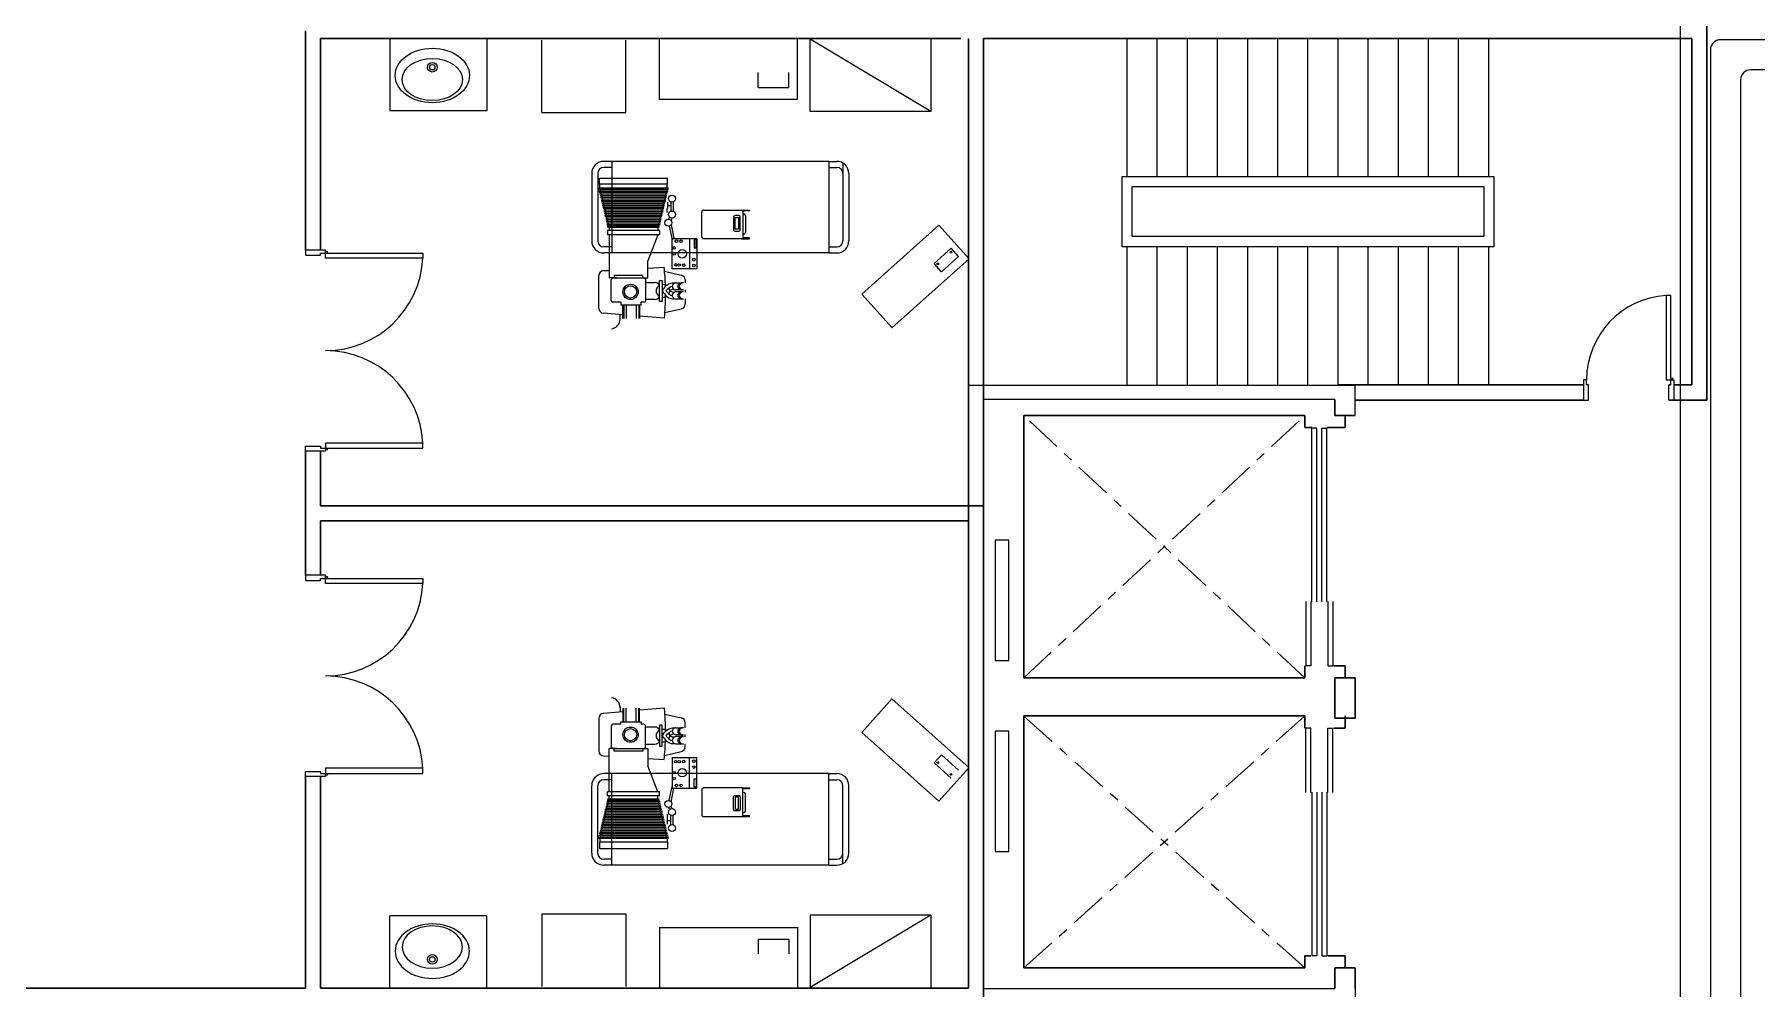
# Model space of a CAD drawing. Extents: x -59 to 582, y -1177 to 100.
# Drawn here: x 427.23 to 444.37, y -40.16 to -30.67 of the extents above; entities that cross this region are included whole.
import ezdxf

# ---------------------------------------------------------------- set-up
doc = ezdxf.new("R2010")
doc.units = 0
doc.header["$LTSCALE"] = 0.15
doc.linetypes.add('CENTERX2', pattern=[4, 2.5, -0.5, 0.5, -0.5])
doc.layers.get('0').update_dxf_attribs({"color": 252})
for name, color, linetype in [('0 sockets', 252, 'Continuous'), ('d1', 252, 'Continuous'), ('grocol', 252, 'Continuous'), ('WINDOW', 252, 'Continuous')]:
    doc.layers.add(name, color=color, linetype=linetype)
for name, color, linetype, lineweight in [('DOOR', 252, 'Continuous', 20), ('elev', 252, 'Continuous', 9), ('FURNITURE-1', 252, 'Continuous', 9), ('sofa', 252, 'Continuous', 9), ('wall', 252, 'Continuous', 30)]:
    doc.layers.add(name, color=color, linetype=linetype, lineweight=lineweight)

# ---------------------------------------------------------------- blocks, each defined once
blk = doc.blocks.new('ELLIPSE')
blk.add_circle((0.5, 0.5), 0.5)
blk = doc.blocks.new('ARCH')
at = {"layer": 'd1', "linetype": 'CENTERX2'}
for p, q in [((39.874, 351.762), (37.075, 354.372)), ((37.075, 351.762), (39.874, 354.372)), ((37.075, 348.877), (39.874, 351.384)), ((39.874, 348.877), (37.075, 351.384))]:
    blk.add_line(p, q, dxfattribs=at)
at = {"layer": 'd1', "ltscale": 0.5}
for p, q in [((39.944, 352.52), (39.944, 354.248)), ((39.994, 354.248), (39.944, 354.248)), ((39.994, 352.52), (39.994, 354.248)), ((40.044, 352.52), (40.044, 354.248)), ((40.044, 354.248), (40.094, 354.248)), ((40.094, 352.52), (40.094, 354.248)), ((39.884, 352.522), (39.884, 351.882)), ((39.934, 352.522), (39.934, 351.882)), ((40.104, 352.522), (40.104, 351.882)), ((40.154, 352.522), (40.154, 351.882)), ((39.934, 351.882), (39.884, 351.882)), ((40.104, 351.882), (40.154, 351.882)), ((39.884, 350.624), (39.884, 351.264)), ((39.934, 351.264), (39.884, 351.264)), ((39.934, 350.624), (39.934, 351.264)), ((40.104, 350.624), (40.104, 351.264)), ((40.104, 351.264), (40.154, 351.264)), ((40.154, 350.624), (40.154, 351.264)), ((39.944, 350.626), (39.944, 348.997)), ((39.994, 350.626), (39.994, 348.997)), ((40.044, 350.626), (40.044, 348.997)), ((40.094, 350.626), (40.094, 348.997)), ((39.994, 348.997), (39.944, 348.997)), ((40.044, 348.997), (40.094, 348.997))]:
    blk.add_line(p, q, dxfattribs=at)
at = {"layer": 'DOOR'}
for points in [[(30.125, 355.987), (30.125, 356.017), (29.925, 356.017), (29.925, 355.967), (30.075, 355.967), (30.075, 355.987)], [(30.125, 355.987), (31.095, 355.987), (31.095, 355.937), (30.125, 355.937)], [(43.518, 354.727), (43.518, 355.567), (43.469, 355.567), (43.469, 354.727)], [(42.678, 354.727), (42.648, 354.727), (42.648, 354.527), (42.698, 354.527), (42.698, 354.677), (42.678, 354.677)], [(43.518, 354.727), (43.548, 354.727), (43.548, 354.527), (43.498, 354.527), (43.498, 354.677), (43.518, 354.677)], [(30.125, 354.047), (30.125, 354.017), (29.925, 354.017), (29.925, 354.067), (30.075, 354.067), (30.075, 354.047)], [(30.125, 354.047), (31.095, 354.047), (31.095, 354.097), (30.125, 354.097)], [(30.125, 352.753), (30.125, 352.783), (29.925, 352.783), (29.925, 352.733), (30.075, 352.733), (30.075, 352.753)], [(30.125, 352.753), (31.095, 352.753), (31.095, 352.703), (30.125, 352.703)], [(30.125, 350.813), (30.125, 350.783), (29.925, 350.783), (29.925, 350.833), (30.075, 350.833), (30.075, 350.813)], [(30.125, 350.813), (31.095, 350.813), (31.095, 350.863), (30.125, 350.863)]]:
    blk.add_lwpolyline(points, close=True, dxfattribs=at)
for centre in [(30.135, 355.997), (43.528, 354.737), (30.135, 354.037), (30.135, 352.763), (30.135, 350.803)]:
    blk.add_circle(centre, 0.01, dxfattribs=at)
for centre, radius, start, end in [((30.125, 355.989), 0.971, 270, 357.0492), ((43.523, 354.724), 0.845, 93.6111, 179.7782), ((30.125, 354.047), 0.971, 2.9508, 90), ((30.125, 352.753), 0.971, 270, 357.0492), ((30.125, 350.811), 0.971, 2.9508, 90)]:
    blk.add_arc(centre, radius, start, end, dxfattribs=at)
at = {"layer": 'elev'}
for p, q in [((38.105, 356.752), (38.105, 358.127)), ((38.105, 356.752), (38.105, 358.127)), ((38.405, 356.752), (38.405, 358.127)), ((38.705, 356.752), (38.705, 358.127)), ((39.005, 356.752), (39.005, 358.127)), ((39.305, 356.752), (39.305, 358.127)), ((39.605, 356.752), (39.605, 358.127)), ((39.905, 356.752), (39.905, 358.127)), ((40.205, 356.752), (40.205, 358.127)), ((40.505, 356.752), (40.505, 358.127)), ((40.805, 356.752), (40.805, 358.127)), ((41.105, 356.752), (41.105, 358.127)), ((41.405, 356.752), (41.405, 358.127)), ((41.705, 356.752), (41.705, 358.127)), ((38.055, 356.752), (41.755, 356.752)), ((38.055, 356.052), (38.055, 356.752)), ((41.755, 356.752), (41.755, 356.052)), ((38.155, 356.652), (41.655, 356.652)), ((38.155, 356.152), (38.155, 356.652)), ((41.655, 356.652), (41.655, 356.152)), ((41.655, 356.152), (38.155, 356.152)), ((41.755, 356.052), (38.055, 356.052)), ((38.105, 354.677), (38.105, 356.052)), ((38.105, 354.677), (38.105, 356.052)), ((38.405, 354.677), (38.405, 356.052)), ((38.705, 354.677), (38.705, 356.052)), ((39.005, 354.677), (39.005, 356.052)), ((39.305, 354.677), (39.305, 356.052)), ((39.605, 354.677), (39.605, 356.052)), ((39.905, 354.677), (39.905, 356.052)), ((40.205, 354.677), (40.205, 356.052)), ((40.505, 354.677), (40.505, 356.052)), ((40.805, 354.677), (40.805, 356.052)), ((41.105, 354.677), (41.105, 356.052)), ((41.405, 354.677), (41.405, 356.052)), ((41.705, 354.677), (41.705, 356.052)), ((36.792, 353.133), (36.792, 351.936)), ((36.928, 353.133), (36.792, 353.133)), ((36.928, 351.936), (36.928, 353.133)), ((36.792, 351.936), (36.928, 351.936)), ((36.792, 351.233), (36.792, 350.036)), ((36.928, 351.233), (36.792, 351.233)), ((36.928, 350.036), (36.928, 351.233)), ((36.792, 350.036), (36.928, 350.036))]:
    blk.add_line(p, q, dxfattribs=at)
at = {"layer": 'FURNITURE-1', "ltscale": 0.5}
for p, q in [((30.764, 358.125), (30.764, 357.405)), ((31.731, 358.125), (31.731, 357.405)), ((33.45, 357.518), (33.45, 358.118)), ((34.822, 357.518), (34.822, 358.118)), ((36.151, 357.398), (34.951, 358.118)), ((34.951, 357.398), (34.951, 358.118)), ((36.151, 358.125), (36.151, 357.398)), ((32.28, 357.386), (32.28, 358.106)), ((33.116, 357.386), (33.116, 358.106)), ((34.433, 357.637), (34.433, 357.784)), ((34.738, 357.637), (34.738, 357.784)), ((34.433, 357.637), (34.738, 357.637)), ((33.45, 357.52), (34.822, 357.52)), ((31.731, 357.405), (30.764, 357.405)), ((32.28, 357.386), (33.116, 357.386)), ((36.151, 357.398), (34.951, 357.398)), ((35.135, 356.901), (32.975, 356.901)), ((35.135, 356.901), (32.975, 356.901)), ((35.135, 356.901), (35.135, 355.99)), ((35.135, 356.901), (35.215, 356.901)), ((35.135, 356.841), (35.215, 356.841)), ((35.275, 356.885), (35.275, 356.11)), ((35.335, 356.781), (35.335, 356.11)), ((35.465, 355.579), (36.232, 356.265)), ((36.532, 355.93), (36.232, 356.265)), ((35.135, 355.99), (32.975, 355.99)), ((35.135, 355.99), (32.975, 355.99)), ((35.135, 356.05), (35.215, 356.05)), ((35.135, 355.99), (35.215, 355.99)), ((35.764, 355.245), (36.531, 355.931)), ((36.353, 356.036), (36.183, 355.884)), ((36.256, 355.802), (36.183, 355.884)), ((36.256, 355.802), (36.426, 355.955)), ((36.426, 355.955), (36.353, 356.036)), ((35.765, 355.244), (35.465, 355.579)), ((35.765, 351.556), (35.465, 351.221)), ((35.764, 351.555), (36.531, 350.869)), ((35.465, 351.221), (36.232, 350.535)), ((36.256, 350.998), (36.183, 350.916)), ((36.353, 350.764), (36.183, 350.916)), ((36.256, 350.998), (36.426, 350.845)), ((35.135, 350.81), (32.975, 350.81)), ((35.135, 350.81), (32.975, 350.81)), ((35.135, 349.899), (35.135, 350.81)), ((35.135, 350.81), (35.215, 350.81)), ((35.135, 350.75), (35.215, 350.75)), ((36.532, 350.87), (36.232, 350.535)), ((35.275, 349.915), (35.275, 350.69)), ((35.335, 350.019), (35.335, 350.69)), ((35.135, 349.899), (32.975, 349.899)), ((35.135, 349.899), (32.975, 349.899)), ((35.135, 349.959), (35.215, 349.959)), ((35.135, 349.899), (35.215, 349.899)), ((31.731, 349.395), (30.764, 349.395)), ((30.764, 348.675), (30.764, 349.395)), ((31.731, 348.675), (31.731, 349.395)), ((32.28, 349.414), (32.28, 348.694)), ((32.28, 349.414), (33.116, 349.414)), ((33.116, 349.414), (33.116, 348.694)), ((36.151, 349.402), (34.951, 348.682)), ((36.151, 349.402), (34.951, 349.402)), ((34.951, 349.402), (34.951, 348.682)), ((36.151, 349.402), (36.151, 348.682)), ((33.45, 349.282), (33.45, 348.682)), ((33.45, 349.28), (34.822, 349.28)), ((34.822, 349.282), (34.822, 348.682)), ((34.433, 349.163), (34.433, 349.016)), ((34.433, 349.163), (34.738, 349.163)), ((34.738, 349.163), (34.738, 349.016))]:
    blk.add_line(p, q, dxfattribs=at)
for centre in [(36.22, 355.881), (36.351, 355.998), (36.22, 350.919), (36.351, 350.802)]:
    blk.add_circle(centre, 0.00846, dxfattribs=at)
for centre, radius, start, end in [((35.215, 356.781), 0.12, 0, 90), ((35.215, 356.781), 0.06, 0, 90), ((35.215, 356.11), 0.12, 270, 0), ((35.215, 356.11), 0.06, 270, 0), ((35.215, 350.69), 0.12, 0, 90), ((35.215, 350.69), 0.06, 0, 90), ((35.215, 350.019), 0.06, 270, 0), ((35.215, 350.019), 0.12, 270, 0)]:
    blk.add_arc(centre, radius, start, end, dxfattribs=at)
at = {"layer": 'grocol', "ltscale": 0.5}
for p, q in [((40.374, 354.673), (36.53, 354.673)), ((40.174, 354.532), (36.675, 354.532)), ((40.374, 354.532), (40.374, 354.673)), ((36.675, 348.673), (40.174, 348.673)), ((40.374, 348.673), (40.374, 348.532))]:
    blk.add_line(p, q, dxfattribs=at)
at = {"layer": 'sofa'}
for p, q in [((32.775, 356.781), (32.775, 356.11)), ((32.775, 356.781), (32.775, 356.11)), ((32.835, 356.781), (32.835, 356.11)), ((32.835, 356.781), (32.835, 356.11)), ((32.975, 356.901), (32.895, 356.901)), ((32.975, 356.901), (32.895, 356.901)), ((32.975, 356.841), (32.895, 356.841)), ((32.975, 356.841), (32.895, 356.841)), ((32.975, 356.901), (32.975, 355.99)), ((32.975, 356.901), (32.975, 355.99)), ((33.541, 356.634), (32.84, 356.634)), ((33.541, 356.634), (32.84, 356.634)), ((33.538, 356.622), (32.842, 356.622)), ((33.538, 356.622), (32.842, 356.622)), ((33.535, 356.606), (32.846, 356.606)), ((33.535, 356.606), (32.846, 356.606)), ((33.531, 356.59), (32.85, 356.59)), ((33.531, 356.59), (32.85, 356.59)), ((32.852, 356.673), (32.852, 356.735)), ((32.852, 356.673), (32.852, 356.735)), ((32.852, 356.735), (33.529, 356.735)), ((32.852, 356.735), (33.529, 356.735)), ((33.529, 356.673), (32.852, 356.673)), ((33.529, 356.673), (32.852, 356.673)), ((33.527, 356.574), (32.854, 356.574)), ((33.527, 356.574), (32.854, 356.574)), ((32.855, 356.634), (32.855, 356.673)), ((32.855, 356.634), (32.855, 356.673)), ((32.855, 356.634), (32.947, 356.248)), ((32.855, 356.634), (32.947, 356.248)), ((33.526, 356.634), (33.434, 356.248)), ((33.526, 356.634), (33.434, 356.248)), ((33.526, 356.634), (33.526, 356.673)), ((33.529, 356.673), (33.529, 356.735)), ((33.529, 356.673), (33.529, 356.735)), ((33.523, 356.558), (32.858, 356.558)), ((33.523, 356.558), (32.858, 356.558)), ((33.519, 356.542), (32.861, 356.542)), ((33.519, 356.542), (32.861, 356.542)), ((33.516, 356.526), (32.865, 356.526)), ((33.516, 356.526), (32.865, 356.526)), ((33.512, 356.51), (32.869, 356.51)), ((33.512, 356.51), (32.869, 356.51)), ((33.508, 356.495), (32.873, 356.495)), ((33.508, 356.495), (32.873, 356.495)), ((33.504, 356.479), (32.877, 356.479)), ((33.504, 356.479), (32.877, 356.479)), ((33.5, 356.463), (32.88, 356.463)), ((33.5, 356.463), (32.88, 356.463)), ((33.497, 356.447), (32.884, 356.447)), ((33.497, 356.447), (32.884, 356.447)), ((33.493, 356.431), (32.888, 356.431)), ((33.493, 356.431), (32.888, 356.431)), ((33.489, 356.415), (32.892, 356.415)), ((33.489, 356.415), (32.892, 356.415)), ((33.485, 356.399), (32.896, 356.399)), ((33.485, 356.399), (32.896, 356.399)), ((33.526, 356.393), (33.526, 356.432)), ((33.526, 356.393), (33.526, 356.432)), ((33.529, 356.494), (33.529, 356.432)), ((33.529, 356.494), (33.529, 356.432)), ((33.562, 356.46), (33.529, 356.46)), ((33.562, 356.46), (33.529, 356.46)), ((33.562, 356.496), (33.562, 356.407)), ((33.562, 356.496), (33.562, 356.407)), ((33.585, 356.496), (33.585, 356.407)), ((33.585, 356.496), (33.585, 356.407)), ((33.87, 356.153), (33.87, 356.397)), ((33.87, 356.153), (33.87, 356.397)), ((33.89, 356.417), (34.278, 356.417)), ((33.89, 356.417), (34.278, 356.417)), ((34.268, 356.417), (34.347, 356.417)), ((34.268, 356.417), (34.347, 356.417)), ((34.278, 356.417), (34.278, 356.14)), ((34.278, 356.417), (34.278, 356.14)), ((34.347, 356.41), (34.278, 356.41)), ((34.347, 356.41), (34.278, 356.41)), ((34.347, 356.417), (34.347, 356.41)), ((34.347, 356.417), (34.347, 356.41)), ((33.481, 356.383), (32.899, 356.383)), ((33.481, 356.383), (32.899, 356.383)), ((33.478, 356.367), (32.903, 356.367)), ((33.478, 356.367), (32.903, 356.367)), ((33.474, 356.351), (32.907, 356.351)), ((33.474, 356.351), (32.907, 356.351)), ((33.47, 356.335), (32.911, 356.335)), ((33.47, 356.335), (32.911, 356.335)), ((33.466, 356.319), (32.915, 356.319)), ((33.466, 356.319), (32.915, 356.319)), ((33.462, 356.303), (32.918, 356.303)), ((33.462, 356.303), (32.918, 356.303)), ((33.459, 356.287), (32.922, 356.287)), ((33.459, 356.287), (32.922, 356.287)), ((33.455, 356.271), (32.926, 356.271)), ((33.455, 356.271), (32.926, 356.271)), ((33.451, 356.256), (32.93, 356.256)), ((33.451, 356.256), (32.93, 356.256)), ((33.448, 356.244), (32.932, 356.244)), ((32.948, 356.244), (32.948, 356.212)), ((33.433, 356.244), (33.433, 356.212)), ((33.549, 356.348), (33.538, 356.324)), ((33.546, 356.255), (33.575, 356.119)), ((33.566, 356.269), (33.594, 356.133)), ((33.566, 356.269), (33.594, 356.133)), ((33.576, 356.337), (33.567, 356.317)), ((34.187, 356.346), (34.187, 356.221)), ((34.187, 356.346), (34.187, 356.221)), ((34.239, 356.361), (34.202, 356.361)), ((34.239, 356.361), (34.202, 356.361)), ((34.204, 356.343), (34.236, 356.343)), ((34.204, 356.225), (34.204, 356.343)), ((34.204, 356.343), (34.236, 356.343)), ((34.204, 356.225), (34.204, 356.343)), ((34.236, 356.225), (34.204, 356.225)), ((34.236, 356.225), (34.204, 356.225)), ((34.236, 356.343), (34.236, 356.225)), ((34.236, 356.343), (34.236, 356.225)), ((34.254, 356.221), (34.254, 356.346)), ((34.254, 356.221), (34.254, 356.346)), ((34.278, 356.378), (34.29, 356.378)), ((34.278, 356.378), (34.29, 356.378)), ((34.305, 356.363), (34.305, 356.192)), ((34.305, 356.363), (34.305, 356.192)), ((32.932, 356.212), (32.932, 356.171)), ((33.449, 356.212), (32.932, 356.212)), ((33.449, 356.171), (32.932, 356.171)), ((32.948, 356.171), (32.948, 355.741)), ((33.433, 356.171), (33.333, 355.913)), ((33.449, 356.212), (33.449, 356.171)), ((33.575, 355.832), (33.575, 356.133)), ((33.575, 356.133), (33.823, 356.133)), ((33.575, 356.133), (33.823, 356.133)), ((33.748, 356.133), (33.748, 355.832)), ((33.748, 356.133), (33.748, 355.832)), ((33.816, 356.123), (33.794, 356.123)), ((33.794, 356.123), (33.794, 356.041)), ((33.816, 356.123), (33.794, 356.123)), ((33.794, 356.123), (33.794, 356.041)), ((33.816, 356.041), (33.816, 356.123)), ((33.816, 356.041), (33.816, 356.123)), ((33.823, 356.133), (33.823, 355.832)), ((33.823, 356.133), (33.823, 355.832)), ((34.278, 356.132), (33.89, 356.132)), ((34.278, 356.132), (33.89, 356.132)), ((34.202, 356.206), (34.239, 356.206)), ((34.202, 356.206), (34.239, 356.206)), ((34.268, 356.132), (34.347, 356.132)), ((34.268, 356.132), (34.347, 356.132)), ((34.29, 356.177), (34.278, 356.177)), ((34.29, 356.177), (34.278, 356.177)), ((34.347, 356.14), (34.278, 356.14)), ((34.347, 356.14), (34.278, 356.14)), ((34.278, 356.132), (34.278, 356.132)), ((34.278, 356.132), (34.278, 356.132)), ((34.347, 356.132), (34.347, 356.14)), ((34.347, 356.132), (34.347, 356.14)), ((32.975, 356.05), (32.895, 356.05)), ((32.975, 355.99), (32.895, 355.99)), ((33.333, 355.741), (33.333, 355.913)), ((33.794, 356.041), (33.816, 356.041)), ((33.794, 356.041), (33.816, 356.041)), ((32.846, 355.44), (32.846, 355.764)), ((32.893, 355.814), (32.948, 355.817)), ((33.021, 355.741), (32.948, 355.741)), ((32.97, 355.514), (32.97, 355.726)), ((32.985, 355.741), (33.295, 355.741)), ((33.285, 355.766), (32.999, 355.766)), ((32.999, 355.766), (32.999, 355.741)), ((33.26, 355.741), (33.333, 355.741)), ((33.285, 355.741), (33.285, 355.766)), ((33.31, 355.726), (33.31, 355.514)), ((33.333, 355.839), (33.496, 355.848)), ((33.451, 355.717), (33.476, 355.717)), ((33.451, 355.508), (33.451, 355.717)), ((33.476, 355.717), (33.476, 355.508)), ((33.5, 355.808), (33.667, 355.77)), ((33.5, 355.808), (33.667, 355.77)), ((33.823, 355.832), (33.575, 355.832)), ((33.823, 355.832), (33.575, 355.832)), ((33.706, 355.721), (33.706, 355.692)), ((33.706, 355.721), (33.706, 355.692)), ((33.31, 355.696), (33.404, 355.696)), ((33.612, 355.692), (33.677, 355.692)), ((33.612, 355.692), (33.677, 355.692)), ((33.682, 355.622), (33.612, 355.622)), ((33.682, 355.622), (33.612, 355.622)), ((33.682, 355.604), (33.612, 355.604)), ((33.682, 355.604), (33.612, 355.604)), ((33.706, 355.623), (33.706, 355.601)), ((33.706, 355.623), (33.706, 355.601)), ((33.086, 355.374), (32.892, 355.39)), ((33.066, 355.499), (32.985, 355.499)), ((33.059, 355.321), (33.059, 355.376)), ((33.066, 355.499), (33.066, 355.473)), ((33.066, 355.473), (33.268, 355.473)), ((33.086, 355.339), (33.086, 355.473)), ((33.094, 355.473), (33.094, 355.339)), ((33.119, 355.473), (33.119, 355.339)), ((33.218, 355.473), (33.218, 355.339)), ((33.243, 355.473), (33.243, 355.339)), ((33.252, 355.473), (33.252, 355.339)), ((33.295, 355.499), (33.268, 355.499)), ((33.268, 355.473), (33.268, 355.499)), ((33.404, 355.527), (33.31, 355.527)), ((33.476, 355.508), (33.451, 355.508)), ((33.504, 355.397), (33.667, 355.434)), ((33.504, 355.397), (33.667, 355.434)), ((33.612, 355.533), (33.677, 355.533)), ((33.612, 355.533), (33.677, 355.533)), ((33.706, 355.535), (33.706, 355.483)), ((33.706, 355.535), (33.706, 355.483)), ((33.499, 355.34), (33.252, 355.36)), ((33.086, 351.426), (32.892, 351.41)), ((33.059, 351.479), (33.059, 351.424)), ((33.086, 351.461), (33.086, 351.327)), ((33.094, 351.327), (33.094, 351.461)), ((33.119, 351.327), (33.119, 351.461)), ((33.218, 351.327), (33.218, 351.461)), ((33.243, 351.327), (33.243, 351.461)), ((33.252, 351.327), (33.252, 351.461)), ((33.499, 351.46), (33.252, 351.44)), ((32.846, 351.36), (32.846, 351.036)), ((32.97, 351.286), (32.97, 351.074)), ((33.066, 351.301), (32.985, 351.301)), ((33.066, 351.301), (33.066, 351.327)), ((33.066, 351.327), (33.268, 351.327)), ((33.268, 351.327), (33.268, 351.301)), ((33.295, 351.301), (33.268, 351.301)), ((33.31, 351.074), (33.31, 351.286)), ((33.404, 351.273), (33.31, 351.273)), ((33.476, 351.292), (33.451, 351.292)), ((33.451, 351.292), (33.451, 351.083)), ((33.476, 351.083), (33.476, 351.292)), ((33.504, 351.403), (33.667, 351.366)), ((33.504, 351.403), (33.667, 351.366)), ((33.612, 351.267), (33.677, 351.267)), ((33.612, 351.267), (33.677, 351.267)), ((33.706, 351.265), (33.706, 351.317)), ((33.706, 351.265), (33.706, 351.317)), ((33.31, 351.104), (33.404, 351.104)), ((33.451, 351.083), (33.476, 351.083)), ((33.682, 351.196), (33.612, 351.196)), ((33.682, 351.196), (33.612, 351.196)), ((33.682, 351.178), (33.612, 351.178)), ((33.682, 351.178), (33.612, 351.178)), ((33.612, 351.108), (33.677, 351.108)), ((33.612, 351.108), (33.677, 351.108)), ((33.706, 351.177), (33.706, 351.199)), ((33.706, 351.177), (33.706, 351.199)), ((33.706, 351.079), (33.706, 351.108)), ((33.706, 351.079), (33.706, 351.108)), ((32.893, 350.986), (32.948, 350.983)), ((32.948, 350.629), (32.948, 351.059)), ((33.021, 351.059), (32.948, 351.059)), ((32.985, 351.059), (33.295, 351.059)), ((32.999, 351.034), (32.999, 351.059)), ((33.285, 351.034), (32.999, 351.034)), ((33.26, 351.059), (33.333, 351.059)), ((33.285, 351.059), (33.285, 351.034)), ((33.333, 351.059), (33.333, 350.887)), ((33.333, 350.961), (33.496, 350.952)), ((33.5, 350.992), (33.667, 351.03)), ((33.5, 350.992), (33.667, 351.03)), ((33.823, 350.968), (33.575, 350.968)), ((33.823, 350.968), (33.575, 350.968)), ((33.575, 350.968), (33.575, 350.667)), ((33.748, 350.667), (33.748, 350.968)), ((33.748, 350.667), (33.748, 350.968)), ((33.823, 350.667), (33.823, 350.968)), ((33.823, 350.667), (33.823, 350.968)), ((32.975, 350.81), (32.895, 350.81)), ((32.975, 350.75), (32.895, 350.75)), ((32.975, 349.899), (32.975, 350.81)), ((32.975, 349.899), (32.975, 350.81)), ((33.433, 350.629), (33.333, 350.887)), ((33.794, 350.677), (33.794, 350.759)), ((33.794, 350.759), (33.816, 350.759)), ((33.794, 350.677), (33.794, 350.759)), ((33.794, 350.759), (33.816, 350.759)), ((33.816, 350.759), (33.816, 350.677)), ((33.816, 350.759), (33.816, 350.677)), ((32.775, 350.019), (32.775, 350.69)), ((32.775, 350.019), (32.775, 350.69)), ((32.835, 350.019), (32.835, 350.69)), ((32.835, 350.019), (32.835, 350.69)), ((33.449, 350.629), (32.932, 350.629)), ((32.932, 350.588), (32.932, 350.629)), ((33.449, 350.588), (32.932, 350.588)), ((32.948, 350.556), (32.948, 350.588)), ((33.433, 350.556), (33.433, 350.588)), ((33.449, 350.588), (33.449, 350.629)), ((33.546, 350.545), (33.575, 350.681)), ((33.566, 350.531), (33.594, 350.667)), ((33.566, 350.531), (33.594, 350.667)), ((33.575, 350.667), (33.823, 350.667)), ((33.575, 350.667), (33.823, 350.667)), ((33.816, 350.677), (33.794, 350.677)), ((33.816, 350.677), (33.794, 350.677)), ((33.87, 350.647), (33.87, 350.403)), ((33.87, 350.647), (33.87, 350.403)), ((34.278, 350.668), (33.89, 350.668)), ((34.278, 350.668), (33.89, 350.668)), ((34.187, 350.454), (34.187, 350.579)), ((34.187, 350.454), (34.187, 350.579)), ((34.202, 350.594), (34.239, 350.594)), ((34.202, 350.594), (34.239, 350.594)), ((34.236, 350.575), (34.204, 350.575)), ((34.204, 350.575), (34.204, 350.457)), ((34.236, 350.575), (34.204, 350.575)), ((34.204, 350.575), (34.204, 350.457)), ((34.236, 350.457), (34.236, 350.575)), ((34.236, 350.457), (34.236, 350.575)), ((34.254, 350.579), (34.254, 350.454)), ((34.254, 350.579), (34.254, 350.454)), ((34.268, 350.668), (34.347, 350.668)), ((34.268, 350.668), (34.347, 350.668)), ((34.278, 350.668), (34.278, 350.668)), ((34.278, 350.668), (34.278, 350.668)), ((34.278, 350.383), (34.278, 350.66)), ((34.278, 350.383), (34.278, 350.66)), ((34.347, 350.66), (34.278, 350.66)), ((34.347, 350.66), (34.278, 350.66)), ((34.29, 350.623), (34.278, 350.623)), ((34.29, 350.623), (34.278, 350.623)), ((34.305, 350.437), (34.305, 350.608)), ((34.305, 350.437), (34.305, 350.608)), ((34.347, 350.668), (34.347, 350.66)), ((34.347, 350.668), (34.347, 350.66)), ((32.855, 350.166), (32.947, 350.552)), ((32.855, 350.166), (32.947, 350.552)), ((33.485, 350.401), (32.896, 350.401)), ((33.485, 350.401), (32.896, 350.401)), ((33.481, 350.417), (32.899, 350.417)), ((33.481, 350.417), (32.899, 350.417)), ((33.478, 350.433), (32.903, 350.433)), ((33.478, 350.433), (32.903, 350.433)), ((33.474, 350.449), (32.907, 350.449)), ((33.474, 350.449), (32.907, 350.449)), ((33.47, 350.465), (32.911, 350.465)), ((33.47, 350.465), (32.911, 350.465)), ((33.466, 350.481), (32.915, 350.481)), ((33.466, 350.481), (32.915, 350.481)), ((33.462, 350.497), (32.918, 350.497)), ((33.462, 350.497), (32.918, 350.497)), ((33.459, 350.513), (32.922, 350.513)), ((33.459, 350.513), (32.922, 350.513)), ((33.455, 350.529), (32.926, 350.529)), ((33.455, 350.529), (32.926, 350.529)), ((33.451, 350.544), (32.93, 350.544)), ((33.451, 350.544), (32.93, 350.544)), ((33.448, 350.556), (32.932, 350.556)), ((33.526, 350.166), (33.434, 350.552)), ((33.526, 350.166), (33.434, 350.552)), ((33.526, 350.407), (33.526, 350.368)), ((33.526, 350.407), (33.526, 350.368)), ((33.549, 350.452), (33.538, 350.476)), ((33.576, 350.463), (33.567, 350.483)), ((34.239, 350.439), (34.202, 350.439)), ((34.239, 350.439), (34.202, 350.439)), ((34.204, 350.457), (34.236, 350.457)), ((34.204, 350.457), (34.236, 350.457)), ((34.278, 350.422), (34.29, 350.422)), ((34.278, 350.422), (34.29, 350.422)), ((33.527, 350.226), (32.854, 350.226)), ((33.527, 350.226), (32.854, 350.226)), ((33.523, 350.242), (32.858, 350.242)), ((33.523, 350.242), (32.858, 350.242)), ((33.519, 350.258), (32.861, 350.258)), ((33.519, 350.258), (32.861, 350.258)), ((33.516, 350.274), (32.865, 350.274)), ((33.516, 350.274), (32.865, 350.274)), ((33.512, 350.29), (32.869, 350.29)), ((33.512, 350.29), (32.869, 350.29)), ((33.508, 350.305), (32.873, 350.305)), ((33.508, 350.305), (32.873, 350.305)), ((33.504, 350.321), (32.877, 350.321)), ((33.504, 350.321), (32.877, 350.321)), ((33.5, 350.337), (32.88, 350.337)), ((33.5, 350.337), (32.88, 350.337)), ((33.497, 350.353), (32.884, 350.353)), ((33.497, 350.353), (32.884, 350.353)), ((33.493, 350.369), (32.888, 350.369)), ((33.493, 350.369), (32.888, 350.369)), ((33.489, 350.385), (32.892, 350.385)), ((33.489, 350.385), (32.892, 350.385)), ((33.529, 350.306), (33.529, 350.368)), ((33.529, 350.306), (33.529, 350.368)), ((33.562, 350.34), (33.529, 350.34)), ((33.562, 350.34), (33.529, 350.34)), ((33.562, 350.304), (33.562, 350.393)), ((33.562, 350.304), (33.562, 350.393)), ((33.585, 350.304), (33.585, 350.393)), ((33.585, 350.304), (33.585, 350.393)), ((33.89, 350.383), (34.278, 350.383)), ((33.89, 350.383), (34.278, 350.383)), ((34.268, 350.383), (34.347, 350.383)), ((34.268, 350.383), (34.347, 350.383)), ((34.347, 350.39), (34.278, 350.39)), ((34.347, 350.39), (34.278, 350.39)), ((34.347, 350.383), (34.347, 350.39)), ((34.347, 350.383), (34.347, 350.39)), ((33.541, 350.166), (32.84, 350.166)), ((33.541, 350.166), (32.84, 350.166)), ((33.538, 350.178), (32.842, 350.178)), ((33.538, 350.178), (32.842, 350.178)), ((33.535, 350.194), (32.846, 350.194)), ((33.535, 350.194), (32.846, 350.194)), ((33.531, 350.21), (32.85, 350.21)), ((33.531, 350.21), (32.85, 350.21)), ((32.852, 350.127), (32.852, 350.065)), ((33.529, 350.127), (32.852, 350.127)), ((32.852, 350.127), (32.852, 350.065)), ((33.529, 350.127), (32.852, 350.127)), ((32.852, 350.065), (33.529, 350.065)), ((32.852, 350.065), (33.529, 350.065)), ((32.855, 350.166), (32.855, 350.127)), ((32.855, 350.166), (32.855, 350.127)), ((33.526, 350.166), (33.526, 350.127)), ((33.526, 350.166), (33.526, 350.127)), ((33.529, 350.127), (33.529, 350.065)), ((32.975, 349.959), (32.895, 349.959)), ((32.975, 349.959), (32.895, 349.959)), ((32.975, 349.899), (32.895, 349.899)), ((32.975, 349.899), (32.895, 349.899))]:
    blk.add_line(p, q, dxfattribs=at)
for centre, radius in [((31.188, 357.838), 0.048), ((31.188, 357.838), 0.027), ((33.574, 356.531), 0.0349), ((33.574, 356.531), 0.0349), ((33.574, 356.372), 0.0349), ((33.574, 356.372), 0.0349), ((33.537, 356.291), 0.0349), ((33.619, 356.107), 0.0125), ((33.619, 356.107), 0.0125), ((33.664, 356.107), 0.0125), ((33.664, 356.107), 0.0125), ((33.595, 356.04), 0.0125), ((33.595, 356.04), 0.0125), ((33.597, 355.98), 0.0125), ((33.597, 355.98), 0.0125), ((33.611, 355.871), 0.0125), ((33.611, 355.871), 0.0125), ((33.676, 355.981), 0.0418), ((33.676, 355.981), 0.0418), ((33.646, 355.87), 0.0125), ((33.646, 355.87), 0.0125), ((33.793, 355.924), 0.0134), ((33.793, 355.924), 0.0134), ((33.691, 355.869), 0.0125), ((33.691, 355.869), 0.0125), ((33.793, 355.866), 0.0134), ((33.793, 355.866), 0.0134), ((33.162, 355.602), 0.0758), ((33.162, 355.602), 0.0607), ((33.162, 351.198), 0.0758), ((33.162, 351.198), 0.0607), ((33.611, 350.929), 0.0125), ((33.611, 350.929), 0.0125), ((33.646, 350.93), 0.0125), ((33.646, 350.93), 0.0125), ((33.691, 350.931), 0.0125), ((33.691, 350.931), 0.0125), ((33.793, 350.934), 0.0134), ((33.793, 350.934), 0.0134), ((33.595, 350.76), 0.0125), ((33.595, 350.76), 0.0125), ((33.597, 350.82), 0.0125), ((33.597, 350.82), 0.0125), ((33.676, 350.819), 0.0418), ((33.676, 350.819), 0.0418), ((33.793, 350.876), 0.0134), ((33.793, 350.876), 0.0134), ((33.619, 350.693), 0.0125), ((33.619, 350.693), 0.0125), ((33.664, 350.693), 0.0125), ((33.664, 350.693), 0.0125), ((33.537, 350.509), 0.0349), ((33.574, 350.428), 0.0349), ((33.574, 350.428), 0.0349), ((33.574, 350.269), 0.0349), ((33.574, 350.269), 0.0349), ((31.188, 348.962), 0.048), ((31.188, 348.962), 0.027)]:
    blk.add_circle(centre, radius, dxfattribs=at)
for centre, radius, start, end in [((32.895, 356.781), 0.12, 90, 180), ((32.895, 356.781), 0.12, 90, 180), ((32.895, 356.781), 0.06, 90, 180), ((32.895, 356.781), 0.06, 90, 180), ((33.89, 356.397), 0.0201, 90, 180), ((33.89, 356.397), 0.0201, 90, 180), ((34.202, 356.346), 0.0151, 90, 180), ((34.202, 356.346), 0.0151, 90, 180), ((34.239, 356.346), 0.0151, 0, 90), ((34.239, 356.346), 0.0151, 0, 90), ((34.29, 356.363), 0.0151, 360, 90), ((34.29, 356.363), 0.0151, 360, 90), ((32.895, 356.11), 0.12, 180, 270), ((32.895, 356.11), 0.06, 180, 270), ((33.89, 356.153), 0.0201, 180, 270), ((33.89, 356.153), 0.0201, 180, 270), ((34.202, 356.221), 0.0151, 180, 270), ((34.202, 356.221), 0.0151, 180, 270), ((34.239, 356.221), 0.0151, 270, 360), ((34.239, 356.221), 0.0151, 270, 360), ((34.29, 356.192), 0.0151, 270, 0), ((34.29, 356.192), 0.0151, 270, 0), ((32.896, 355.764), 0.0502, 93.1667, 180), ((32.985, 355.726), 0.0151, 90, 180), ((33.295, 355.726), 0.0151, 360, 90), ((31.203, 355.58), 2.308, 1.8706, 6.6601), ((33.656, 355.721), 0.0502, 0, 77.1147), ((33.656, 355.721), 0.0502, 0, 77.1147), ((33.404, 355.646), 0.0502, 24.384, 90), ((33.404, 355.577), 0.0502, 270, 336.3245), ((33.477, 355.612), 0.0613, 115.3697, 244.6303), ((33.489, 355.612), 0.0628, 59.6987, 102.6956), ((33.489, 355.612), 0.0628, 257.3044, 302.0748), ((31.203, 355.58), 2.308, 354.0238, 359.7267), ((33.489, 355.612), 0.0628, 331.3435, 30.3854), ((33.612, 355.658), 0.0348, 89.7532, 270.2468), ((33.612, 355.658), 0.0348, 89.7532, 270.2468), ((33.612, 355.568), 0.0348, 89.7532, 270.2468), ((33.612, 355.568), 0.0348, 89.7532, 270.2468), ((33.667, 355.658), 0.0348, 79.7064, 280.2936), ((33.667, 355.658), 0.0348, 79.7064, 280.2936), ((33.667, 355.568), 0.0348, 79.7064, 280.2936), ((33.667, 355.568), 0.0348, 79.7064, 280.2936), ((33.682, 355.658), 0.0348, 79.7064, 280.2936), ((33.682, 355.658), 0.0348, 79.7064, 280.2936), ((33.682, 355.568), 0.0348, 79.7064, 280.2936), ((33.682, 355.568), 0.0348, 79.7064, 280.2936), ((32.896, 355.44), 0.0502, 180, 265.256), ((32.985, 355.514), 0.0151, 180, 270), ((33.295, 355.514), 0.0151, 270, 0), ((33.656, 355.483), 0.0502, 282.8853, 0), ((33.656, 355.483), 0.0502, 282.8853, 0), ((32.958, 355.335), 0.1, 277.1202, 360), ((32.958, 351.465), 0.1, 0, 82.8798), ((31.203, 351.22), 2.308, 0.2733, 5.9762), ((32.896, 351.36), 0.0502, 94.744, 180), ((32.985, 351.286), 0.0151, 90, 180), ((33.295, 351.286), 0.0151, 360, 90), ((33.404, 351.223), 0.0502, 23.6755, 90), ((33.612, 351.232), 0.0348, 89.7532, 270.2468), ((33.612, 351.232), 0.0348, 89.7532, 270.2468), ((33.667, 351.232), 0.0348, 79.7064, 280.2936), ((33.667, 351.232), 0.0348, 79.7064, 280.2936), ((33.682, 351.232), 0.0348, 79.7064, 280.2936), ((33.682, 351.232), 0.0348, 79.7064, 280.2936), ((33.656, 351.317), 0.0502, 0, 77.1147), ((33.656, 351.317), 0.0502, 0, 77.1147), ((33.404, 351.154), 0.0502, 270, 335.616), ((33.477, 351.188), 0.0613, 115.3697, 244.6303), ((33.489, 351.188), 0.0628, 57.9252, 102.6956), ((33.489, 351.188), 0.0628, 257.3044, 300.3013), ((31.203, 351.22), 2.308, 353.3399, 358.1294), ((33.489, 351.188), 0.0628, 329.6146, 28.6565), ((33.612, 351.142), 0.0348, 89.7532, 270.2468), ((33.612, 351.142), 0.0348, 89.7532, 270.2468), ((33.667, 351.142), 0.0348, 79.7064, 280.2936), ((33.667, 351.142), 0.0348, 79.7064, 280.2936), ((33.682, 351.142), 0.0348, 79.7064, 280.2936), ((33.682, 351.142), 0.0348, 79.7064, 280.2936), ((32.896, 351.036), 0.0502, 180, 266.8333), ((32.985, 351.074), 0.0151, 180, 270), ((33.295, 351.074), 0.0151, 270, 0), ((33.656, 351.079), 0.0502, 282.8853, 0), ((33.656, 351.079), 0.0502, 282.8853, 0), ((32.895, 350.69), 0.12, 90, 180), ((32.895, 350.69), 0.06, 90, 180), ((33.89, 350.647), 0.0201, 90, 180), ((33.89, 350.647), 0.0201, 90, 180), ((34.202, 350.579), 0.0151, 90, 180), ((34.202, 350.579), 0.0151, 90, 180), ((34.239, 350.579), 0.0151, 0, 90), ((34.239, 350.579), 0.0151, 0, 90), ((34.29, 350.608), 0.0151, 360, 90), ((34.29, 350.608), 0.0151, 360, 90), ((33.89, 350.403), 0.0201, 180, 270), ((33.89, 350.403), 0.0201, 180, 270), ((34.202, 350.454), 0.0151, 180, 270), ((34.202, 350.454), 0.0151, 180, 270), ((34.239, 350.454), 0.0151, 270, 360), ((34.239, 350.454), 0.0151, 270, 360), ((34.29, 350.437), 0.0151, 270, 0), ((34.29, 350.437), 0.0151, 270, 0), ((32.895, 350.019), 0.12, 180, 270), ((32.895, 350.019), 0.12, 180, 270), ((32.895, 350.019), 0.06, 180, 270), ((32.895, 350.019), 0.06, 180, 270)]:
    blk.add_arc(centre, radius, start, end, dxfattribs=at)
for points, knots in [([(33.48, 355.613), (33.48, 355.619), (33.512, 355.662), (33.55, 355.695), (33.592, 355.691), (33.599, 355.69)], [0.0199837, 0.0199837, 0.0199837, 0.0199837, 0.0586044, 0.2738561, 0.3130564, 0.3130564, 0.3130564, 0.3130564]), ([(33.48, 355.613), (33.48, 355.619), (33.512, 355.662), (33.55, 355.695), (33.592, 355.691), (33.599, 355.69)], [0.0199837, 0.0199837, 0.0199837, 0.0199837, 0.0586044, 0.2738561, 0.3130564, 0.3130564, 0.3130564, 0.3130564]), ([(33.48, 355.613), (33.48, 355.607), (33.512, 355.564), (33.55, 355.531), (33.592, 355.535), (33.599, 355.536)], [0.0199837, 0.0199837, 0.0199837, 0.0199837, 0.0586044, 0.2738561, 0.3130564, 0.3130564, 0.3130564, 0.3130564]), ([(33.48, 355.613), (33.48, 355.607), (33.512, 355.564), (33.55, 355.531), (33.592, 355.535), (33.599, 355.536)], [0.0199837, 0.0199837, 0.0199837, 0.0199837, 0.0586044, 0.2738561, 0.3130564, 0.3130564, 0.3130564, 0.3130564]), ([(33.516, 355.613), (33.517, 355.617), (33.541, 355.642), (33.559, 355.659), (33.577, 355.661)], [0.0271868, 0.0271868, 0.0271868, 0.0271868, 0.0586044, 0.18639, 0.18639, 0.18639, 0.18639]), ([(33.516, 355.613), (33.517, 355.608), (33.541, 355.584), (33.559, 355.567), (33.577, 355.565)], [0.0271868, 0.0271868, 0.0271868, 0.0271868, 0.0586044, 0.18639, 0.18639, 0.18639, 0.18639]), ([(33.592, 355.628), (33.584, 355.627), (33.569, 355.625), (33.557, 355.617), (33.551, 355.613)], [0, 0, 0, 0, 0.04822204, 0.08732286, 0.08732286, 0.08732286, 0.08732286]), ([(33.592, 355.628), (33.584, 355.627), (33.569, 355.625), (33.557, 355.617), (33.551, 355.613)], [0, 0, 0, 0, 0.04822204, 0.08732286, 0.08732286, 0.08732286, 0.08732286]), ([(33.592, 355.597), (33.584, 355.599), (33.569, 355.601), (33.557, 355.609), (33.551, 355.613)], [0, 0, 0, 0, 0.04822204, 0.08732286, 0.08732286, 0.08732286, 0.08732286]), ([(33.592, 355.597), (33.584, 355.599), (33.569, 355.601), (33.557, 355.609), (33.551, 355.613)], [0, 0, 0, 0, 0.04822204, 0.08732286, 0.08732286, 0.08732286, 0.08732286]), ([(33.48, 351.187), (33.48, 351.193), (33.512, 351.236), (33.55, 351.269), (33.592, 351.265), (33.599, 351.264)], [0.0199837, 0.0199837, 0.0199837, 0.0199837, 0.0586044, 0.2738561, 0.3130564, 0.3130564, 0.3130564, 0.3130564]), ([(33.48, 351.187), (33.48, 351.193), (33.512, 351.236), (33.55, 351.269), (33.592, 351.265), (33.599, 351.264)], [0.0199837, 0.0199837, 0.0199837, 0.0199837, 0.0586044, 0.2738561, 0.3130564, 0.3130564, 0.3130564, 0.3130564]), ([(33.48, 351.187), (33.48, 351.181), (33.512, 351.138), (33.55, 351.105), (33.592, 351.109), (33.599, 351.11)], [0.0199837, 0.0199837, 0.0199837, 0.0199837, 0.0586044, 0.2738561, 0.3130564, 0.3130564, 0.3130564, 0.3130564]), ([(33.48, 351.187), (33.48, 351.181), (33.512, 351.138), (33.55, 351.105), (33.592, 351.109), (33.599, 351.11)], [0.0199837, 0.0199837, 0.0199837, 0.0199837, 0.0586044, 0.2738561, 0.3130564, 0.3130564, 0.3130564, 0.3130564]), ([(33.516, 351.187), (33.517, 351.192), (33.541, 351.216), (33.559, 351.233), (33.577, 351.235)], [0.0271868, 0.0271868, 0.0271868, 0.0271868, 0.0586044, 0.18639, 0.18639, 0.18639, 0.18639]), ([(33.516, 351.187), (33.517, 351.183), (33.541, 351.158), (33.559, 351.141), (33.577, 351.139)], [0.0271868, 0.0271868, 0.0271868, 0.0271868, 0.0586044, 0.18639, 0.18639, 0.18639, 0.18639]), ([(33.592, 351.203), (33.584, 351.201), (33.569, 351.199), (33.557, 351.191), (33.551, 351.187)], [0, 0, 0, 0, 0.04822204, 0.08732286, 0.08732286, 0.08732286, 0.08732286]), ([(33.592, 351.203), (33.584, 351.201), (33.569, 351.199), (33.557, 351.191), (33.551, 351.187)], [0, 0, 0, 0, 0.04822204, 0.08732286, 0.08732286, 0.08732286, 0.08732286]), ([(33.592, 351.172), (33.584, 351.173), (33.569, 351.175), (33.557, 351.183), (33.551, 351.187)], [0, 0, 0, 0, 0.04822204, 0.08732286, 0.08732286, 0.08732286, 0.08732286]), ([(33.592, 351.172), (33.584, 351.173), (33.569, 351.175), (33.557, 351.183), (33.551, 351.187)], [0, 0, 0, 0, 0.04822204, 0.08732286, 0.08732286, 0.08732286, 0.08732286])]:
    blk.add_open_spline(points, degree=3, knots=knots, dxfattribs=at)
at = {"layer": 'wall'}
for p, q in [((43.875, 358.125), (43.875, 361.911)), ((29.925, 358.2), (29.925, 356.017)), ((30.075, 358.125), (30.075, 356.017)), ((31.725, 358.125), (30.075, 358.125)), ((36.45, 358.125), (31.709, 358.125)), ((36.525, 358.125), (36.525, 348.675)), ((36.675, 358.125), (43.725, 358.125)), ((36.675, 358.125), (43.725, 358.125)), ((36.675, 358.125), (36.675, 348.525)), ((43.725, 354.677), (43.725, 358.125)), ((43.875, 354.527), (43.875, 358.125)), ((40.174, 354.372), (40.174, 354.532)), ((42.648, 354.677), (40.205, 354.677)), ((42.648, 354.527), (40.374, 354.527)), ((42.416, 354.677), (42.396, 354.677)), ((43.518, 354.677), (43.498, 354.677)), ((43.875, 354.527), (43.498, 354.527)), ((43.725, 354.677), (43.548, 354.677)), ((37.075, 354.372), (37.075, 351.762)), ((39.874, 354.372), (37.075, 354.372)), ((39.874, 354.372), (39.874, 354.252)), ((40.174, 354.372), (40.374, 354.372)), ((40.274, 354.252), (40.274, 354.372)), ((39.874, 354.252), (39.945, 354.252)), ((39.934, 354.252), (39.874, 354.252)), ((40.094, 354.252), (40.274, 354.252)), ((29.925, 354.017), (29.925, 353.4)), ((30.075, 354.017), (30.075, 353.475)), ((29.925, 353.475), (29.925, 352.783)), ((36.675, 353.475), (30.075, 353.475)), ((36.525, 353.325), (30.075, 353.325)), ((30.075, 353.325), (30.075, 352.783)), ((39.874, 351.882), (39.874, 351.762)), ((40.164, 351.882), (40.274, 351.882)), ((40.274, 351.882), (40.274, 351.762)), ((37.075, 351.762), (39.874, 351.762)), ((40.174, 351.362), (40.174, 351.762)), ((40.174, 351.762), (40.374, 351.762)), ((40.374, 351.362), (40.374, 351.762)), ((37.075, 351.384), (39.874, 351.384)), ((37.075, 348.877), (37.075, 351.384)), ((39.874, 351.264), (39.874, 351.384)), ((40.164, 351.264), (40.274, 351.264)), ((40.174, 351.362), (40.374, 351.362)), ((40.274, 351.264), (40.274, 351.384)), ((29.925, 350.783), (29.925, 348.675)), ((30.075, 350.783), (30.075, 348.675)), ((39.874, 348.877), (37.075, 348.877)), ((39.934, 348.997), (39.874, 348.997)), ((39.874, 348.877), (39.874, 348.997)), ((40.104, 348.997), (40.274, 348.997)), ((40.174, 348.673), (40.174, 348.877)), ((40.174, 348.877), (40.374, 348.877)), ((40.274, 348.997), (40.274, 348.877)), ((40.374, 348.673), (40.374, 348.877)), ((29.925, 348.675), (27.075, 348.675)), ((36.525, 348.675), (30.075, 348.675))]:
    blk.add_line(p, q, dxfattribs=at)
at = {"layer": 'WINDOW', "linetype": 'CENTERX2'}
blk.add_line((40.374, 354.372), (40.374, 354.532), dxfattribs=at)
at = {"layer": 'sofa'}
for p, xscale, yscale, zscale in [((30.819, 357.485), 0.7391999999999825, 0.5412000000000035, 0.7391999999999825), ((30.888, 357.505), 0.6000000000000227, 0.4200000000000159, 0.6000000000000227)]:
    blk.add_blockref('ELLIPSE', p, dxfattribs=dict(at, xscale=xscale, yscale=yscale, zscale=zscale))
at = {"layer": 'sofa', "extrusion": (0, 0, -1), "rotation": 180}
for p, xscale, yscale, zscale in [((-30.819, 349.315), 0.7391999999999825, 0.5412000000000035, -0.7392000000000001), ((-30.888, 349.295), 0.6000000000000227, 0.4200000000000159, -0.6)]:
    blk.add_blockref('ELLIPSE', p, dxfattribs=dict(at, xscale=xscale, yscale=yscale, zscale=zscale))
blk = doc.blocks.new('EE')
at = {"layer": '0 sockets'}
h = blk.add_hatch(color=6, dxfattribs=at)
h.dxf.hatch_style = 1
h.paths.add_polyline_path([(582.394, 81.841), (-59.115, 81.841), (-59.115, -114.582), (582.394, -114.582)])
h.paths.add_polyline_path([(577.394, 76.841), (577.394, -109.582), (-54.115, -109.582), (-54.115, 76.841)], flags=16)
h.paths.add_polyline_path([(408.026, -15.139, -1), (406.517, -15.139, -1)], flags=0)
h.paths.add_polyline_path([(457.783, -31.119, 0.414214), (457.683, -31.019), (444.311, -31.019, 0.414214), (444.211, -31.119), (444.211, -48.447), (415.834, -48.447), (415.834, -19.483), (417.425, -19.483, 0.414214), (417.525, -19.383), (417.525, -15.239, 0.414214), (417.425, -15.139), (407.274, -15.139), (407.271, -15.893), (407.271, -15.139), (417.525, -15.139), (417.525, -19.483), (415.934, -19.483, 0.414214), (415.834, -19.583), (415.834, -48.347, 0.414214), (415.934, -48.447), (444.111, -48.447, 0.414214), (444.211, -48.347), (444.211, -31.019), (457.783, -31.019)], flags=0)
h.paths.add_polyline_path([(244.611, -46.068), (244.611, -46.014), (244.523, -46.014, -0.279526)], flags=0)
h.paths.add_polyline_path([(404.69, 26.947), (525.035, 26.947), (525.035, 46.285), (404.69, 46.285)], flags=8)
h.paths.add_polyline_path([(202.644, 24.078), (289.319, 24.078), (289.319, 38.411), (202.644, 38.411)], flags=8)
h.paths.add_polyline_path([(30.92, 26.429), (112.59, 26.429), (112.59, 40.761), (30.92, 40.761)], flags=8)
h.paths.add_polyline_path([(441.881, -10.206), (442.216, -10.206), (442.216, -9.756), (441.881, -9.756)], flags=8)
h.paths.add_polyline_path([(422.272, -10.246), (422.622, -10.246), (422.622, -9.796), (422.272, -9.796)], flags=8)
h.paths.add_polyline_path([(406.509, -14.41), (406.859, -14.41), (406.859, -13.96), (406.509, -13.96)], flags=8)
h.paths.add_polyline_path([(406.21, -35.713), (406.546, -35.713), (406.546, -35.263), (406.21, -35.263)], flags=8)
h.paths.add_polyline_path([(422.841, -60.607), (423.191, -60.607), (423.191, -60.157), (422.841, -60.157)], flags=8)
h.paths.add_polyline_path([(442.391, -60.84), (442.755, -60.84), (442.755, -60.39), (442.391, -60.39)], flags=8)
h.paths.add_polyline_path([(456.844, -54.1), (457.194, -54.1), (457.194, -53.65), (456.844, -53.65)], flags=8)
h.paths.add_polyline_path([(470.858, -50.81), (471.208, -50.81), (471.208, -50.36), (470.858, -50.36)], flags=8)
h.paths.add_polyline_path([(490.123, -50.756), (490.345, -50.756), (490.345, -50.306), (490.123, -50.306)], flags=8)
h.paths.add_polyline_path([(225.509, -20.343), (226.134, -20.343), (226.134, -20.118), (225.509, -20.118)], flags=8)
h.paths.add_polyline_path([(233.7, -19.938), (234.325, -19.938), (234.325, -19.713), (233.7, -19.713)], flags=8)
h.paths.add_polyline_path([(241.875, -19.552), (242.5, -19.552), (242.5, -19.327), (241.875, -19.327)], flags=8)
h.paths.add_polyline_path([(245.171, -24.632), (245.796, -24.632), (245.796, -24.407), (245.171, -24.407)], flags=8)
h.paths.add_polyline_path([(247.813, -19.255), (248.438, -19.255), (248.438, -19.03), (247.813, -19.03)], flags=8)
h.paths.add_polyline_path([(249.648, -13.387), (250.273, -13.387), (250.273, -13.162), (249.648, -13.162)], flags=8)
h.paths.add_polyline_path([(257.323, -15.794), (257.948, -15.794), (257.948, -15.569), (257.323, -15.569)], flags=8)
h.paths.add_polyline_path([(257.582, -13.183), (258.157, -13.183), (258.157, -12.958), (257.582, -12.958)], flags=8)
h.paths.add_polyline_path([(264.064, -13.101), (264.664, -13.101), (264.664, -12.876), (264.064, -12.876)], flags=8)
h.paths.add_polyline_path([(288.789, -40.902), (289.364, -40.902), (289.364, -40.677), (288.789, -40.677)], flags=8)
h.paths.add_polyline_path([(280.687, -41.005), (281.262, -41.005), (281.262, -40.78), (280.687, -40.78)], flags=8)
h.paths.add_polyline_path([(270.864, -40.875), (271.439, -40.875), (271.439, -40.65), (270.864, -40.65)], flags=8)
h.paths.add_polyline_path([(261.434, -40.771), (262.009, -40.771), (262.009, -40.546), (261.434, -40.546)], flags=8)
h.paths.add_polyline_path([(254.764, -40.853), (255.339, -40.853), (255.339, -40.628), (254.764, -40.628)], flags=8)
h.paths.add_polyline_path([(247.008, -40.845), (247.583, -40.845), (247.583, -40.62), (247.008, -40.62)], flags=8)
h.paths.add_polyline_path([(245.852, -36.479), (246.427, -36.479), (246.427, -36.254), (245.852, -36.254)], flags=8)
h.paths.add_polyline_path([(243.934, -41.639), (244.509, -41.639), (244.509, -41.414), (243.934, -41.414)], flags=8)
h.paths.add_polyline_path([(245.534, -46.587), (246.059, -46.587), (246.059, -46.362), (245.534, -46.362)], flags=8)
h.paths.add_polyline_path([(245.361, -51.832), (245.911, -51.832), (245.911, -51.607), (245.361, -51.607)], flags=8)
h.paths.add_polyline_path([(239.721, -52.272), (240.321, -52.272), (240.321, -52.047), (239.721, -52.047)], flags=8)
h.paths.add_polyline_path([(232.069, -52.917), (232.669, -52.917), (232.669, -52.692), (232.069, -52.692)], flags=8)
h.paths.add_polyline_path([(225.559, -53.646), (226.159, -53.646), (226.159, -53.421), (225.559, -53.421)], flags=8)
h.paths.add_polyline_path([(227.614, -48.128), (228.214, -48.128), (228.214, -47.903), (227.614, -47.903)], flags=8)
h.paths.add_polyline_path([(219.528, -49.489), (220.128, -49.489), (220.128, -49.264), (219.528, -49.264)], flags=8)
h.paths.add_polyline_path([(217.77, -44.284), (218.37, -44.284), (218.37, -44.059), (217.77, -44.059)], flags=8)
h.paths.add_polyline_path([(216.443, -34.713), (217.043, -34.713), (217.043, -34.488), (216.443, -34.488)], flags=8)
h.paths.add_polyline_path([(216.799, -27.091), (217.399, -27.091), (217.399, -26.866), (216.799, -26.866)], flags=8)
h.paths.add_polyline_path([(216.729, -21.755), (217.279, -21.755), (217.279, -21.53), (216.729, -21.53)], flags=8)
h.paths.add_polyline_path([(84.862, -42.445), (85.387, -42.445), (85.387, -42.22), (84.862, -42.22)], flags=8)
h.paths.add_polyline_path([(82.46, -48.761), (83.01, -48.761), (83.01, -48.536), (82.46, -48.536)], flags=8)
h.paths.add_polyline_path([(78.417, -48.71), (78.942, -48.71), (78.942, -48.485), (78.417, -48.485)], flags=8)
h.paths.add_polyline_path([(75.547, -42.452), (76.072, -42.452), (76.072, -42.227), (75.547, -42.227)], flags=8)
h.paths.add_polyline_path([(74.019, -42.418), (74.544, -42.418), (74.544, -42.193), (74.019, -42.193)], flags=8)
h.paths.add_polyline_path([(72.86, -48.761), (73.385, -48.761), (73.385, -48.536), (72.86, -48.536)], flags=8)
h.paths.add_polyline_path([(68.651, -48.707), (69.176, -48.707), (69.176, -48.482), (68.651, -48.482)], flags=8)
h.paths.add_polyline_path([(69.271, -42.456), (69.796, -42.456), (69.796, -42.231), (69.271, -42.231)], flags=8)
h.paths.add_polyline_path([(65.66, -42.443), (66.185, -42.443), (66.185, -42.218), (65.66, -42.218)], flags=8)
h.paths.add_polyline_path([(63.354, -48.708), (63.879, -48.708), (63.879, -48.483), (63.354, -48.483)], flags=8)
h.paths.add_polyline_path([(58.957, -48.718), (59.432, -48.718), (59.432, -48.493), (58.957, -48.493)], flags=8)
h.paths.add_polyline_path([(56.584, -43.041), (57.084, -43.041), (57.084, -42.816), (56.584, -42.816)], flags=8)
h.paths.add_polyline_path([(55.215, -39.312), (55.765, -39.312), (55.765, -39.087), (55.215, -39.087)], flags=8)
h.paths.add_polyline_path([(47.25, -39.118), (47.8, -39.118), (47.8, -38.893), (47.25, -38.893)], flags=8)
h.paths.add_polyline_path([(36.681, -56.177), (37.231, -56.177), (37.231, -55.952), (36.681, -55.952)], flags=8)
h.paths.add_polyline_path([(28.093, -56.08), (28.643, -56.08), (28.643, -55.855), (28.093, -55.855)], flags=8)
h.paths.add_polyline_path([(11.224, -49.617), (11.774, -49.617), (11.774, -49.392), (11.224, -49.392)], flags=8)
h.paths.add_polyline_path([(15.154, -39.272), (15.704, -39.272), (15.704, -39.047), (15.154, -39.047)], flags=8)
h.paths.add_polyline_path([(15.215, -30.394), (15.765, -30.394), (15.765, -30.169), (15.215, -30.169)], flags=8)
h.paths.add_polyline_path([(12.584, -22.24), (13.134, -22.24), (13.134, -22.015), (12.584, -22.015)], flags=8)
h.paths.add_polyline_path([(13.44, -29.574), (13.94, -29.574), (13.94, -29.349), (13.44, -29.349)], flags=8)

msp = doc.modelspace()

# ---------------------------------------------------------------- linework, layer by layer
at = {"layer": '0 sockets', "color": 2}
for points in [[(458.083, -35.101), (458.083, -30.819, 0.414214), (457.983, -30.719), (444.011, -30.719, 0.414214), (443.911, -30.819), (443.911, -48.047, -0.414214), (443.811, -48.147), (416.234, -48.147, -0.414214), (416.134, -48.047), (416.134, -19.883, -0.414214), (416.234, -19.783), (422.039, -19.783, 0.414214), (422.139, -19.683), (422.139, -10.901)], [(458.383, -35.101), (458.383, -30.519, 0.414214), (458.283, -30.419), (443.711, -30.419, 0.414214), (443.611, -30.519), (443.611, -47.747, -0.414214), (443.511, -47.847), (416.534, -47.847, -0.414214), (416.434, -47.747), (416.434, -20.183, -0.414214), (416.534, -20.083), (441.125, -20.083, 0.414214), (441.225, -19.983), (441.225, -11.001, -0.414214), (441.325, -10.901), (441.339, -10.901)], [(457.783, -35.101), (457.783, -31.119, 0.414214), (457.683, -31.019), (444.311, -31.019, 0.414214), (444.211, -31.119), (444.211, -48.347, -0.414214), (444.111, -48.447), (415.934, -48.447, -0.414214), (415.834, -48.347), (415.834, -19.583, -0.414214), (415.934, -19.483), (417.425, -19.483, 0.414214), (417.525, -19.383), (417.525, -15.239, 0.414214), (417.425, -15.139), (407.271, -15.139)]]:
    msp.add_lwpolyline(points, format="xyb", dxfattribs=at)

# ---------------------------------------------------------------- block references
at = {"layer": '0 sockets', "color": 3}
for name, p in [('EE', (0, 0)), ('ARCH', (400, -388.83))]:
    msp.add_blockref(name, p, dxfattribs=at)

doc.saveas('drawing.dxf')
